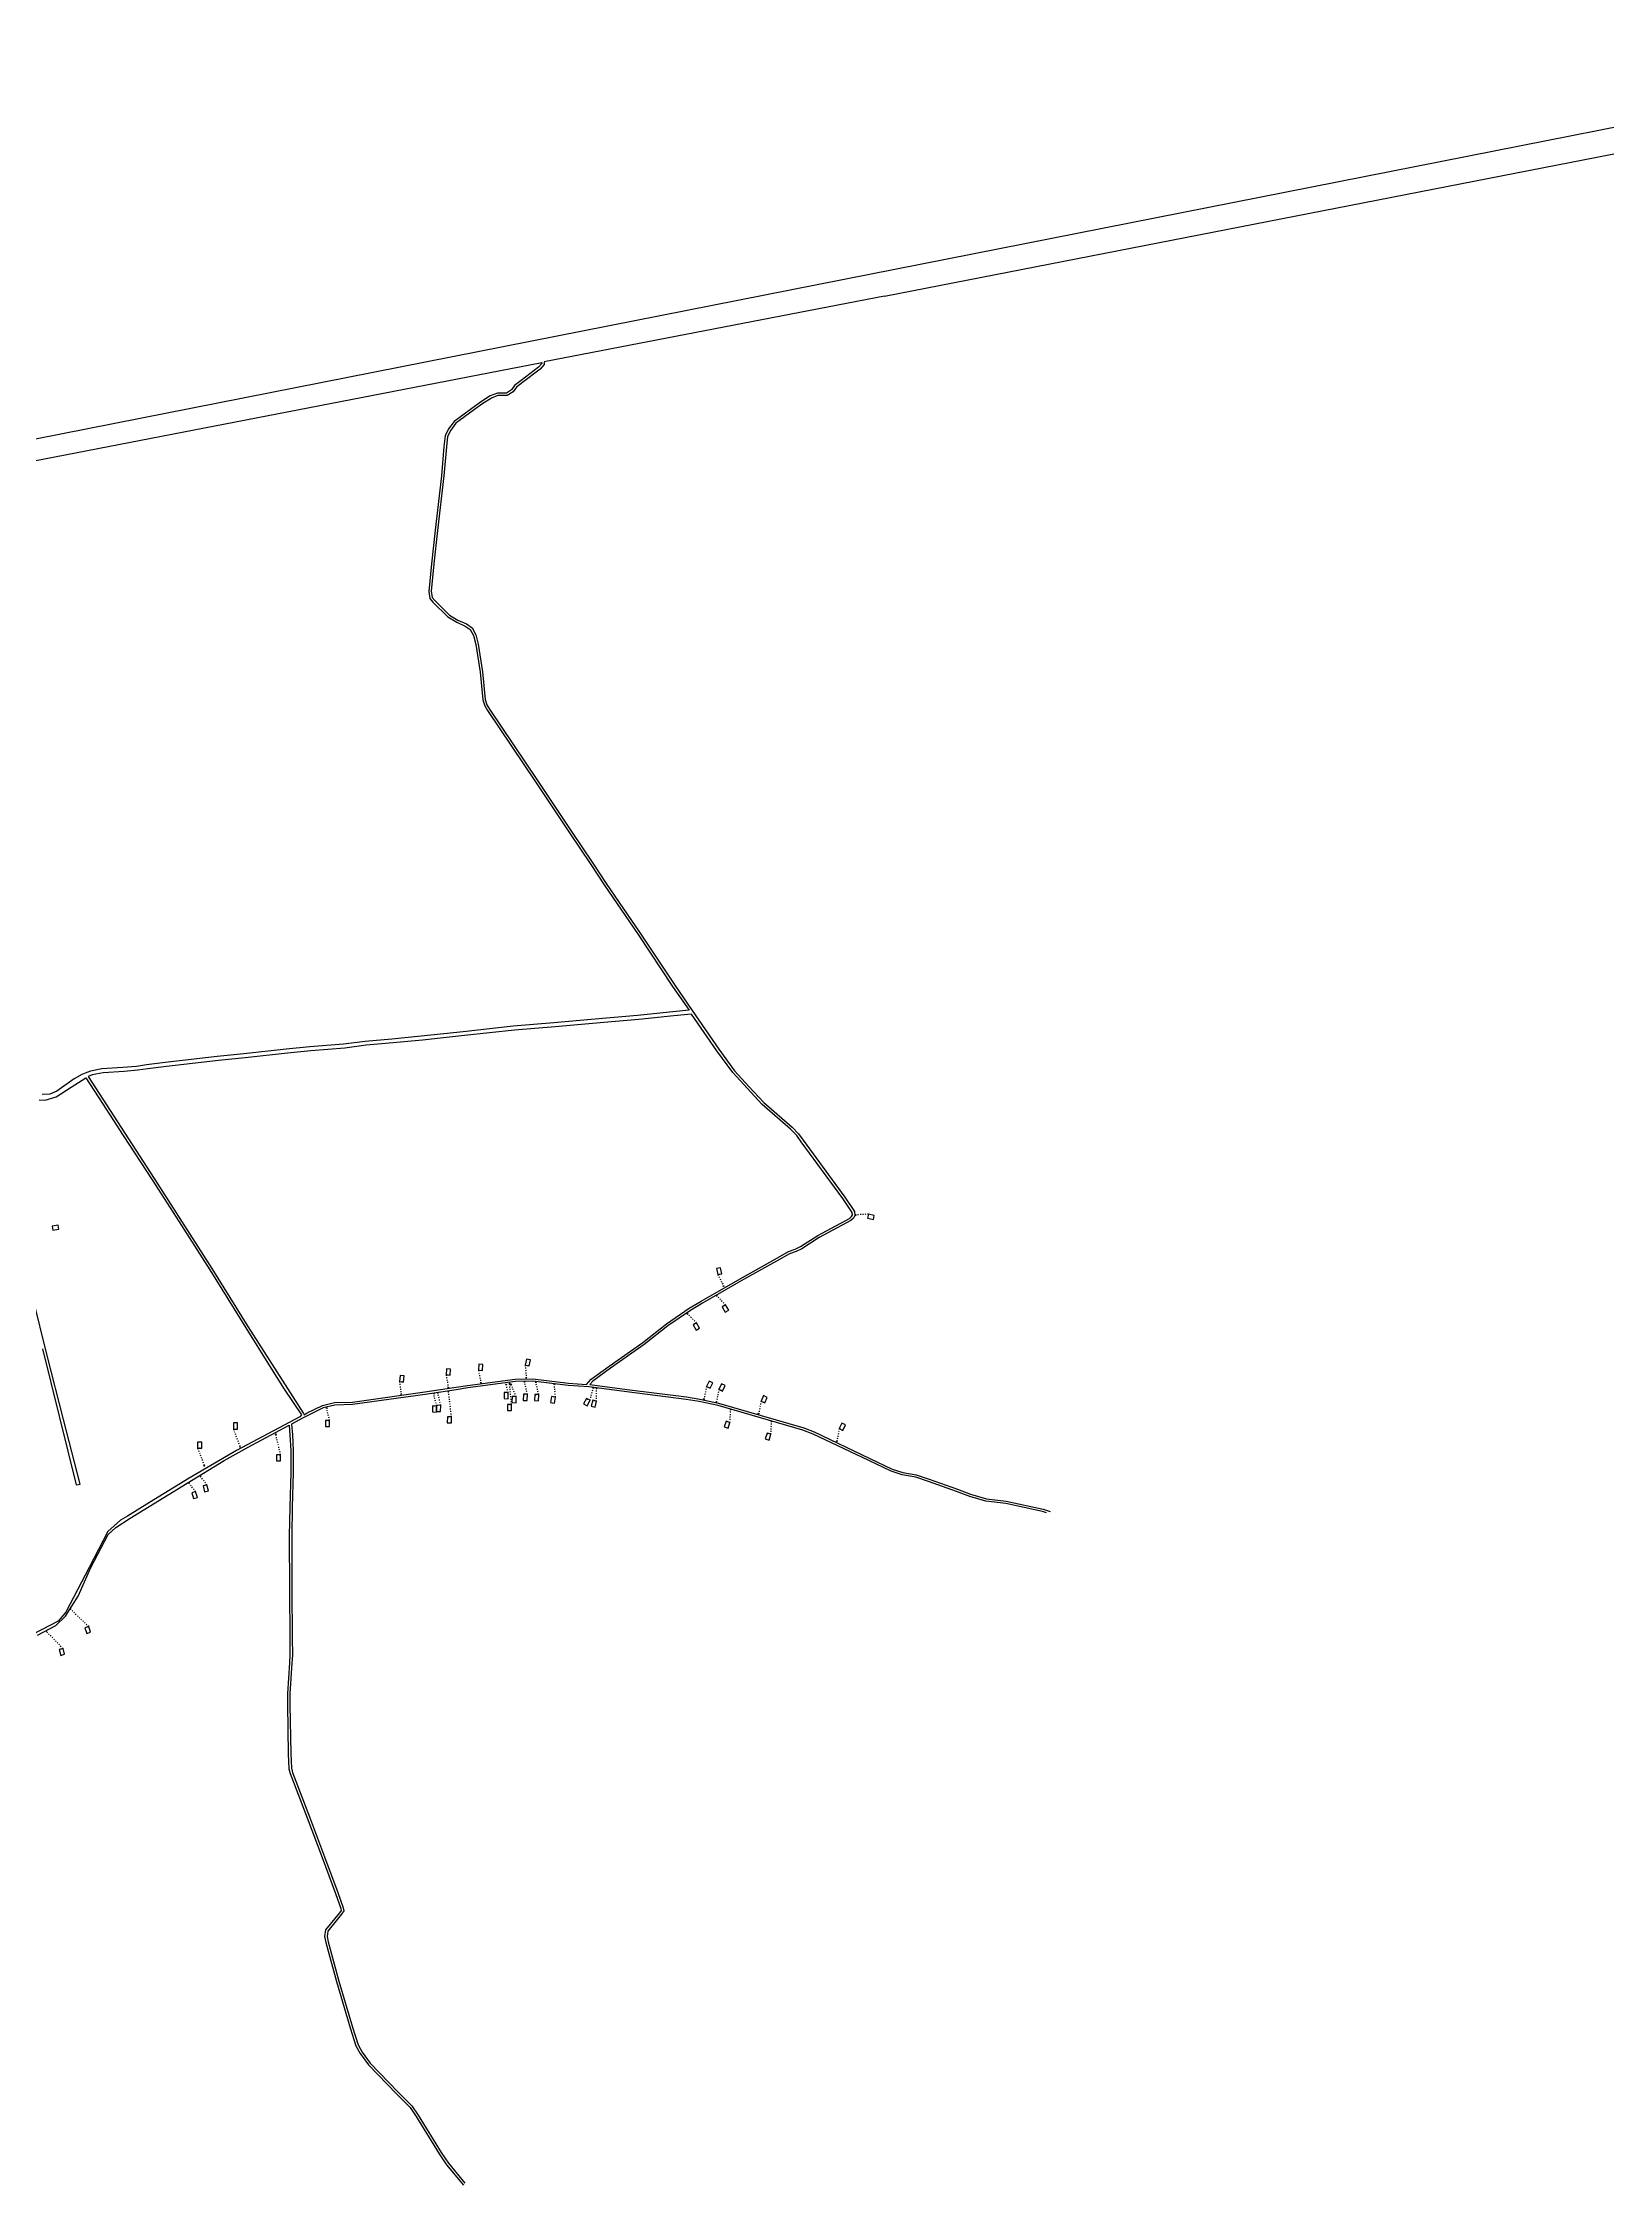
# Model space of a CAD drawing. Extents: x 714896 to 749292, y 8417558 to 8447149.
# Drawn here: x 728523 to 732365, y 8422242 to 8427504 of the extents above; entities that cross this region are included whole.
import ezdxf
from ezdxf.enums import TextEntityAlignment as Align

# ---------------------------------------------------------------- set-up
doc = ezdxf.new("R2010")
doc.units = 0
doc.header["$MEASUREMENT"] = 0
doc.linetypes.add('ACAD_ISO03W100', pattern=[30, 12, -18])
for name, color, linetype in [('LOTE', 7, 'CONTINUOUS'), ('NUM-PORTA', 7, 'CONTINUOUS'), ('QUADRA', 6, 'CONTINUOUS')]:
    doc.layers.add(name, color=color, linetype=linetype)

msp = doc.modelspace()

# ---------------------------------------------------------------- linework, layer by layer
at = {"layer": 'LOTE'}
for p, q in [((728560.7, 8424600.3), (728546, 8424597.2)), ((728546, 8424597.2), (728548, 8424587.4)), ((728562.7, 8424590.5), (728560.7, 8424600.3)), ((730550.8, 8424627), (730548.8, 8424617.2)), ((730548.8, 8424617.2), (730563.4, 8424614.2)), ((730565.5, 8424624), (730550.8, 8424627)), ((730563.4, 8424614.2), (730565.5, 8424624)), ((728548, 8424587.4), (728562.7, 8424590.5)), ((730187.9, 8424495.3), (730178.2, 8424493.2)), ((730178.2, 8424493.2), (730181.3, 8424478.6)), ((730191.1, 8424480.6), (730187.9, 8424495.3)), ((730181.3, 8424478.6), (730191.1, 8424480.6)), ((730200.3, 8424404.4), (730191.6, 8424399.4)), ((730191.6, 8424399.4), (730199.1, 8424386.4)), ((730199.1, 8424386.4), (730207.8, 8424391.5)), ((730207.8, 8424391.5), (730200.3, 8424404.4)), ((730128.8, 8424360), (730120.2, 8424355)), ((730120.2, 8424355), (730127.7, 8424342)), ((730127.7, 8424342), (730136.3, 8424347)), ((730136.3, 8424347), (730128.8, 8424360)), ((729401.3, 8424230.9), (729399.4, 8424216)), ((729411.2, 8424229.6), (729401.3, 8424230.9)), ((729409.3, 8424214.7), (729411.2, 8424229.6)), ((729514.9, 8424247.5), (729513.7, 8424232.6)), ((729513.7, 8424232.6), (729523.7, 8424231.7)), ((729524.9, 8424246.7), (729514.9, 8424247.5)), ((729523.7, 8424231.7), (729524.9, 8424246.7)), ((729594.1, 8424258.6), (729593.2, 8424243.6)), ((729593.2, 8424243.6), (729603.2, 8424243.1)), ((729604, 8424258), (729594.1, 8424258.6)), ((729603.2, 8424243.1), (729604, 8424258)), ((729710.9, 8424271.2), (729708.2, 8424256.4)), ((729708.2, 8424256.4), (729718, 8424254.6)), ((729720.7, 8424269.4), (729710.9, 8424271.2)), ((729718, 8424254.6), (729720.7, 8424269.4)), ((729399.4, 8424216), (729409.3, 8424214.7)), ((729656.4, 8424189), (729656, 8424174)), ((729666.4, 8424188.7), (729656.4, 8424189)), ((729666, 8424173.8), (729666.4, 8424188.7)), ((729675.9, 8424179.3), (729675.5, 8424164.3)), ((729685.9, 8424179), (729675.9, 8424179.3)), ((729685.5, 8424164), (729685.9, 8424179)), ((729703.5, 8424184.8), (729703.1, 8424169.8)), ((729713.5, 8424184.6), (729703.5, 8424184.8)), ((729713.1, 8424169.6), (729713.5, 8424184.6)), ((729731.4, 8424184.3), (729731, 8424169.3)), ((729741.4, 8424184), (729731.4, 8424184.3)), ((729741, 8424169), (729741.4, 8424184)), ((729772.7, 8424179.4), (729770.4, 8424164.5)), ((729782.6, 8424177.8), (729772.7, 8424179.4)), ((729780.2, 8424163), (729782.6, 8424177.8)), ((730159.6, 8424217.3), (730153.2, 8424203.7)), ((730153.2, 8424203.7), (730162.3, 8424199.5)), ((730168.7, 8424213), (730159.6, 8424217.3)), ((730162.3, 8424199.5), (730168.7, 8424213)), ((730190, 8424210.4), (730183.6, 8424196.8)), ((730183.6, 8424196.8), (730192.6, 8424192.6)), ((730199, 8424206.1), (730190, 8424210.4)), ((730192.6, 8424192.6), (730199, 8424206.1)), ((730293.6, 8424181.3), (730287.2, 8424167.7)), ((730302.7, 8424177), (730293.6, 8424181.3)), ((730296.3, 8424163.4), (730302.7, 8424177)), ((729480.4, 8424156.2), (729480.1, 8424141.2)), ((729480.1, 8424141.2), (729490.1, 8424140.9)), ((729490.4, 8424155.9), (729480.4, 8424156.2)), ((729490.1, 8424140.9), (729490.4, 8424155.9)), ((729490.6, 8424157.7), (729490.2, 8424142.7)), ((729490.2, 8424142.7), (729500.2, 8424142.5)), ((729500.6, 8424157.5), (729490.6, 8424157.7)), ((729500.2, 8424142.5), (729500.6, 8424157.5)), ((729517.1, 8424129.6), (729516.8, 8424114.6)), ((729527.1, 8424129.4), (729517.1, 8424129.6)), ((729526.8, 8424114.4), (729527.1, 8424129.4)), ((729656, 8424174), (729666, 8424173.8)), ((729664.8, 8424159.7), (729664.4, 8424144.7)), ((729664.4, 8424144.7), (729674.4, 8424144.5)), ((729674.8, 8424159.5), (729664.8, 8424159.7)), ((729674.4, 8424144.5), (729674.8, 8424159.5)), ((729675.5, 8424164.3), (729685.5, 8424164)), ((729703.1, 8424169.8), (729713.1, 8424169.6)), ((729731, 8424169.3), (729741, 8424169)), ((729770.4, 8424164.5), (729780.2, 8424163)), ((729858.6, 8424174.7), (729851.4, 8424161.5)), ((729851.4, 8424161.5), (729860.2, 8424156.7)), ((729867.4, 8424169.9), (729858.6, 8424174.7)), ((729860.2, 8424156.7), (729867.4, 8424169.9)), ((729873.8, 8424169.9), (729870, 8424155.4)), ((729870, 8424155.4), (729879.7, 8424152.9)), ((729883.5, 8424167.4), (729873.8, 8424169.9)), ((729879.7, 8424152.9), (729883.5, 8424167.4)), ((730287.2, 8424167.7), (730296.3, 8424163.4)), ((728991.3, 8424114.2), (728991.3, 8424099.2)), ((729001.3, 8424114.2), (728991.3, 8424114.2)), ((728991.3, 8424099.2), (729001.3, 8424099.2)), ((729001.3, 8424099.2), (729001.3, 8424114.2)), ((729217.6, 8424120.5), (729217.2, 8424105.5)), ((729217.2, 8424105.5), (729227.2, 8424105.3)), ((729227.6, 8424120.3), (729217.6, 8424120.5)), ((729227.2, 8424105.3), (729227.6, 8424120.3)), ((729516.8, 8424114.6), (729526.8, 8424114.4)), ((730201.5, 8424118.7), (730197, 8424104.4)), ((730197, 8424104.4), (730206.5, 8424101.4)), ((730211, 8424115.7), (730201.5, 8424118.7)), ((730206.5, 8424101.4), (730211, 8424115.7)), ((730302, 8424089.5), (730297.5, 8424075.2)), ((730297.5, 8424075.2), (730307, 8424072.2)), ((730311.6, 8424086.5), (730302, 8424089.5)), ((730307, 8424072.2), (730311.6, 8424086.5)), ((730485.8, 8424114), (730479.4, 8424100.4)), ((730479.4, 8424100.4), (730488.4, 8424096.1)), ((730494.8, 8424109.7), (730485.8, 8424114)), ((730488.4, 8424096.1), (730494.8, 8424109.7)), ((728903.6, 8424067.4), (728903.6, 8424052.4)), ((728913.6, 8424067.4), (728903.6, 8424067.4)), ((728903.6, 8424052.4), (728913.6, 8424052.4)), ((728913.6, 8424052.4), (728913.6, 8424067.4)), ((729097.3, 8424036.3), (729096.9, 8424021.3)), ((729096.9, 8424021.3), (729106.9, 8424021)), ((729107.3, 8424036), (729097.3, 8424036.3)), ((729106.9, 8424021), (729107.3, 8424036)), ((728898.6, 8423945.8), (728889.1, 8423942.9)), ((728889.1, 8423942.9), (728893.4, 8423928.6)), ((728893.4, 8423928.6), (728903, 8423931.5)), ((728903, 8423931.5), (728898.6, 8423945.8)), ((728926.4, 8423962.1), (728916.8, 8423959.5)), ((728916.8, 8423959.5), (728920.7, 8423945)), ((728920.7, 8423945), (728930.3, 8423947.6)), ((728930.3, 8423947.6), (728926.4, 8423962.1)), ((728636, 8423614.5), (728626.5, 8423611.3)), ((728626.5, 8423611.3), (728631.3, 8423597.1)), ((728631.3, 8423597.1), (728640.8, 8423600.3)), ((728640.8, 8423600.3), (728636, 8423614.5)), ((728573, 8423560.6), (728563.4, 8423558)), ((728563.4, 8423558), (728567.2, 8423543.5)), ((728567.2, 8423543.5), (728576.9, 8423546.1)), ((728576.9, 8423546.1), (728573, 8423560.6))]:
    msp.add_line(p, q, dxfattribs=at)
for points in [[(730518.4, 8424625.3), (730520.1, 8424627.3)], [(730518.4, 8424625.3), (730520.7, 8424624)], [(730195.9, 8424449.6), (730193.4, 8424450.4)], [(730195.9, 8424449.6), (730196.1, 8424452.2)], [(730177.5, 8424427.4), (730180.1, 8424427.5)], [(730177.5, 8424427.4), (730178.1, 8424424.9)], [(730106, 8424383), (730108.6, 8424383)], [(730106, 8424383), (730106.6, 8424380.4)], [(729403.5, 8424183.9), (729401.4, 8424185.4)], [(729403.5, 8424183.9), (729404.6, 8424186.3)], [(729482.9, 8424187.4), (729482.1, 8424184.9)], [(729482.9, 8424187.4), (729485.2, 8424186.1)], [(729493.1, 8424189), (729492.3, 8424186.5)], [(729493.1, 8424189), (729495.3, 8424187.7)], [(729519.4, 8424200.6), (729517.2, 8424202.1)], [(729519.5, 8424193.1), (729518.7, 8424190.6)], [(729519.4, 8424200.6), (729520.3, 8424203.1)], [(729519.5, 8424193.1), (729521.7, 8424191.7)], [(729599.8, 8424211.9), (729597.5, 8424213.3)], [(729599.8, 8424211.9), (729600.6, 8424214.3)], [(729660.8, 8424209.8), (729660, 8424207.3)], [(729660.8, 8424209.8), (729663.1, 8424208.4)], [(729669.4, 8424212.3), (729668.1, 8424210)], [(729669.4, 8424212.3), (729671.3, 8424210.5)], [(729672.6, 8424210.1), (729671.8, 8424207.6)], [(729672.6, 8424210.1), (729674.9, 8424208.8)], [(729706, 8424216.1), (729705.2, 8424213.6)], [(729706, 8424216.1), (729708.2, 8424214.8)], [(729710.7, 8424224.1), (729708.6, 8424225.8)], [(729710.7, 8424224.1), (729711.9, 8424226.4)], [(729733.9, 8424215.6), (729733.1, 8424213.1)], [(729733.9, 8424215.6), (729736.2, 8424214.2)], [(729779.4, 8424210), (729778.1, 8424207.8)], [(729779.4, 8424210), (729781.4, 8424208.3)], [(729875.2, 8424201.3), (729873.4, 8424199.4)], [(729875.2, 8424201.3), (729876.6, 8424199.1)], [(729883.3, 8424199.8), (729882, 8424197.6)], [(729883.3, 8424199.8), (729885.2, 8424198)], [(729220.1, 8424151.8), (729219.3, 8424149.3)], [(729220.1, 8424151.8), (729222.3, 8424150.5)], [(730147.3, 8424171.9), (730145.7, 8424174)], [(730147.3, 8424171.9), (730149, 8424173.8)], [(730177.6, 8424165), (730176.1, 8424167.1)], [(730177.6, 8424165), (730179.4, 8424166.9)], [(730212.7, 8424148), (730211.2, 8424145.9)], [(730212.7, 8424148), (730214.5, 8424146.1)], [(730281.3, 8424135.9), (730279.7, 8424138)], [(730281.3, 8424135.9), (730283, 8424137.8)], [(729095, 8424087.9), (729094.1, 8424085.4)], [(729095, 8424087.9), (729097.2, 8424086.6)], [(730313.2, 8424118.8), (730311.7, 8424116.7)], [(730313.2, 8424118.8), (730315, 8424116.9)], [(730473.5, 8424068.5), (730471.9, 8424070.7)], [(729008.4, 8424054.6), (729006.1, 8424055.9)], [(729008.4, 8424054.6), (729009.1, 8424057.1)], [(730473.5, 8424068.5), (730475.2, 8424070.5)], [(728880.7, 8423968.3), (728883.3, 8423967.8)], [(728880.7, 8423968.3), (728880.7, 8423965.7)], [(728909.3, 8423985.1), (728909.2, 8423982.5)], [(728909.3, 8423985.1), (728911.8, 8423984.5)], [(728920.6, 8424007.8), (728918.3, 8424009.1)], [(728920.6, 8424007.8), (728921.4, 8424010.3)], [(728590.3, 8423658), (728592.9, 8423657.5)], [(728590.3, 8423658), (728590.4, 8423655.4)], [(728530.4, 8423603.6), (728530.3, 8423601)], [(728530.4, 8423603.6), (728532.9, 8423603)]]:
    msp.add_lwpolyline(points, dxfattribs=at)
at = {"layer": 'LOTE', "color": 7, "linetype": 'ACAD_ISO03W100', "ltscale": 0.2}
for points in [[(730550.8, 8424627), (730518.4, 8424625.3)], [(730181.3, 8424478.6), (730195.9, 8424449.6)], [(730200.3, 8424404.4), (730177.5, 8424427.4)], [(730128.8, 8424360), (730106, 8424383)], [(729513.7, 8424232.6), (729519.4, 8424200.6)], [(729593.2, 8424243.6), (729599.8, 8424211.9)], [(729708.2, 8424256.4), (729710.7, 8424224.1)], [(729399.4, 8424216), (729403.5, 8424183.9)], [(729490.4, 8424155.9), (729482.9, 8424187.4)], [(729500.6, 8424157.5), (729493.1, 8424189)], [(729527.1, 8424129.4), (729519.5, 8424193.1)], [(729666.4, 8424188.7), (729660.8, 8424209.8)], [(729674.8, 8424159.5), (729669.4, 8424212.3)], [(729685.9, 8424179), (729672.6, 8424210.1)], [(729713.5, 8424184.6), (729706, 8424216.1)], [(729741.4, 8424184), (729733.9, 8424215.6)], [(729782.6, 8424177.8), (729779.4, 8424210)], [(729867.4, 8424169.9), (729875.2, 8424201.3)], [(729883.5, 8424167.4), (729883.3, 8424199.8)], [(730153.2, 8424203.7), (730147.3, 8424171.9)], [(730183.6, 8424196.8), (730177.6, 8424165)], [(729227.6, 8424120.3), (729220.1, 8424151.8)], [(730211, 8424115.7), (730212.7, 8424148)], [(730287.2, 8424167.7), (730281.3, 8424135.9)], [(728991.3, 8424099.2), (729008.4, 8424054.6)], [(729107.3, 8424036), (729095, 8424087.9)], [(730311.6, 8424086.5), (730313.2, 8424118.8)], [(730479.4, 8424100.4), (730473.5, 8424068.5)], [(728903.6, 8424052.4), (728920.6, 8424007.8)], [(728898.6, 8423945.8), (728880.7, 8423968.3)], [(728926.4, 8423962.1), (728909.3, 8423985.1)], [(728636, 8423614.5), (728590.3, 8423658)], [(728573, 8423560.6), (728530.4, 8423603.6)]]:
    msp.add_lwpolyline(points, dxfattribs=at)
at = {"layer": 'QUADRA'}
for points in [[(728505, 8426531.3), (733431.5, 8427503.5)], [(730590.1, 8426881.7), (730590.1, 8426881.7), (729801.2, 8426728.9), (729755, 8426719.9), (729755, 8426713.9), (729744.8, 8426702.4), (729701.4, 8426669.3), (729686.3, 8426657.6), (729678.7, 8426646.6), (729663.5, 8426637.6), (729640.9, 8426637.2), (729624.9, 8426631.3), (729601.9, 8426616), (729537.6, 8426569.4), (729525.2, 8426552.5), (729517, 8426536.6), (729514.5, 8426511.6), (729508, 8426440), (729492.6, 8426306), (729483.8, 8426223.8), (729477.1, 8426156.7), (729479.7, 8426141.7), (729485.9, 8426133.8), (729522, 8426098.4), (729542.6, 8426085.8), (729564, 8426076.4), (729577.8, 8426066.8), (729586.5, 8426049.9), (729592.8, 8426027.2), (729603.2, 8425958.7), (729609.8, 8425891.3), (729614.2, 8425878), (729620.2, 8425866.8), (729738.1, 8425692), (729821.8, 8425566.7), (729873.8, 8425489.4), (729907.3, 8425439.3), (729990.1, 8425317.4), (730075.2, 8425189.4), (730118.2, 8425127.1), (730183.5, 8425032), (730222.5, 8424979.1), (730257.7, 8424940.4), (730294, 8424901), (730364.1, 8424840.3), (730379.5, 8424824.3), (730390.5, 8424808.5), (730492.9, 8424668.6), (730517.1, 8424633.4), (730517.7, 8424623.7), (730514.4, 8424617.4), (730507.9, 8424611.1), (730430, 8424569.6), (730387.1, 8424542.1), (730373.7, 8424535.7), (730357, 8424529.6), (730325.2, 8424511.3), (730244.6, 8424466.3), (730143.3, 8424408.2), (730114.3, 8424390.7), (730058.5, 8424352.8), (730000.5, 8424307), (729917.4, 8424248.5), (729873.9, 8424217.1), (729866.5, 8424208.5), (729958.1, 8424196.7), (730104.5, 8424178.1), (730136.6, 8424172.6), (730183.1, 8424162.9), (730392.1, 8424102.1), (730417.4, 8424092.5), (730554.8, 8424027.3), (730609.2, 8424001.1), (730635.6, 8423993), (730668.6, 8423986.9), (730700.2, 8423976.1), (730769.6, 8423951.3), (730801.7, 8423939.5), (730840.9, 8423927.9), (730889.3, 8423922.3), (730980, 8423902.9), (730997.5, 8423897)], [(728476.7, 8426472.2), (729749, 8426718.8)], [(729749, 8426718.8), (729749, 8426716.1), (729740.7, 8426706.8), (729697.8, 8426674), (729681.9, 8426661.8), (729674.6, 8426651), (729661.8, 8426643.6), (729639.8, 8426643.2), (729622.1, 8426636.7), (729598.5, 8426620.9), (729533.4, 8426573.7), (729520, 8426555.7), (729511.1, 8426538.3), (729508.5, 8426512.2), (729502.1, 8426440.6), (729486.7, 8426306.7), (729477.8, 8426224.4), (729471.1, 8426156.5), (729474, 8426139.2), (729481.5, 8426129.7), (729518.3, 8426093.6), (729539.8, 8426080.5), (729561, 8426071.1), (729573.1, 8426062.7), (729580.9, 8426047.7), (729587, 8426026), (729597.3, 8425958), (729603.9, 8425890), (729608.6, 8425875.6), (729615.1, 8425863.7), (729733.2, 8425688.7), (729816.9, 8425563.3), (729868.9, 8425486), (729902.3, 8425435.9), (729985.1, 8425314), (730070.2, 8425186.1), (730110.4, 8425127.8), (730070.5, 8425123.6), (729984.2, 8425114.9), (729898.1, 8425107.3), (729778.7, 8425096.9), (729678.4, 8425088.6), (729555.5, 8425075.1), (729452.6, 8425064.2), (729380.8, 8425057.1), (729314.7, 8425051.4), (729261.6, 8425044.4), (729178.8, 8425038.2), (729120.8, 8425032.4), (729017, 8425020.4), (728951.8, 8425014.4), (728823.9, 8424999.4), (728778.1, 8424993.5), (728753.5, 8424990), (728720, 8424987.2), (728668.6, 8424984.2), (728640.6, 8424978.3), (728627, 8424973.1), (728618.9, 8424970), (728600.2, 8424959.3), (728558.1, 8424929.3), (728540.6, 8424922), (728521.9, 8424920.5)], [(728514.5, 8424907.9), (728529, 8424907.3), (728555.9, 8424915.3), (728593.3, 8424938.6), (728629, 8424962.2), (728669.7, 8424899.1), (728720.7, 8424820.5), (728791.7, 8424711.2), (728850.7, 8424620), (728933.3, 8424490.2), (729021.8, 8424347.9), (729080.2, 8424254.8), (729116, 8424197.5), (729158.4, 8424133.9), (729154.7, 8424129.2), (728998.9, 8424046.3), (728882.7, 8423979), (728785.2, 8423918.9), (728731.4, 8423885.7), (728714.3, 8423875.2), (728683.3, 8423847.5), (728636.9, 8423759.6), (728579.5, 8423649.7), (728561, 8423627.8), (728475.7, 8423583.3)], [(728522.3, 8424296.4), (728605.5, 8423962.4), (728614.9, 8423964.1), (728574.2, 8424122.8), (728533.7, 8424279.8), (728498.8, 8424422.1)], [(730988.7, 8423893.7), (730978.4, 8423897.1), (730888.3, 8423916.4), (730839.7, 8423922), (730799.8, 8423933.8), (730767.5, 8423945.7), (730698.3, 8423970.5), (730667.1, 8423981.1), (730634.1, 8423987.2), (730607, 8423995.5), (730552.2, 8424021.9), (730415, 8424087), (730390.2, 8424096.4), (730181.7, 8424157), (730135.4, 8424166.7), (730103.6, 8424172.1), (729957.3, 8424190.7), (729864.5, 8424202.7), (729813.8, 8424205.9), (729726.5, 8424216.5), (729684.2, 8424215.7), (729567.1, 8424200.6), (729533.5, 8424195.2), (729462.7, 8424184.3), (729284.1, 8424159.5), (729240.7, 8424158.2), (729212.2, 8424151.5), (729175.6, 8424133.4), (729162.6, 8424126.5), (729134.5, 8424111.6), (729136.4, 8424084.7), (729138.1, 8424046.9), (729138.5, 8423992.6), (729136, 8423907.5), (729134.7, 8423836.8), (729135.3, 8423704.7), (729135.9, 8423586.5), (729136.4, 8423544.1), (729135.1, 8423524.7), (729130.3, 8423449.5), (729130.4, 8423422), (729132.2, 8423302.3), (729133.8, 8423266.1), (729136.8, 8423255.7), (729178, 8423146.9), (729214.8, 8423049), (729247.6, 8422961), (729260.6, 8422923.9), (729262.7, 8422916.1), (729256.8, 8422907.7), (729223.3, 8422866.6), (729221.3, 8422853), (729224, 8422839.7), (729250.6, 8422743.8), (729283.7, 8422630.5), (729297.9, 8422586.7), (729307.7, 8422568.9), (729327.5, 8422541.7), (729396.4, 8422471), (729429.9, 8422437), (729445.5, 8422414.4), (729501.4, 8422322.7), (729519.9, 8422296.2), (729560, 8422247.4)], [(728510.5, 8423592.8), (728555.3, 8423617.2), (728578.7, 8423639.4), (728609.8, 8423689.2), (728641.2, 8423759.7), (728684.2, 8423840.4), (728702.3, 8423857.5), (728737.8, 8423880.8), (728877.6, 8423966.4), (728969, 8424022), (729027.8, 8424054.8), (729128.7, 8424108.5), (729130.4, 8424084.3), (729132.1, 8424046.7), (729132.5, 8423992.7), (729130, 8423907.6), (729128.7, 8423836.8), (729129.3, 8423704.7), (729129.9, 8423586.4), (729130.4, 8423544.2), (729129.1, 8423525.1), (729124.3, 8423449.6), (729124.4, 8423421.9), (729126.2, 8423302.1), (729127.9, 8423265.2), (729131.1, 8423253.8), (729172.4, 8423144.8), (729209.2, 8423046.9), (729241.9, 8422958.9), (729254.9, 8422922.1), (729256.2, 8422917.2), (729252, 8422911.3), (729217.6, 8422869.1), (729215.3, 8422852.8), (729218.1, 8422838.3), (729244.8, 8422742.2), (729278, 8422628.7), (729292.4, 8422584.3), (729302.6, 8422565.6), (729322.9, 8422537.8), (729392.1, 8422466.8), (729425.2, 8422433.2), (729440.5, 8422411.1), (729496.4, 8422319.4), (729515.1, 8422292.6), (729556.3, 8422242.5)]]:
    msp.add_lwpolyline(points, dxfattribs=at)
at = {"layer": 'QUADRA', "color": 6}
msp.add_lwpolyline([(730590.1, 8426881.7), (733082.3, 8427367.5)], dxfattribs=at)
at = {"layer": 'QUADRA'}
msp.add_lwpolyline([(730116.7, 8425118.5), (730073.5, 8425113.9), (729987.1, 8425105.2), (729901.1, 8425097.6), (729781.7, 8425087.2), (729681.4, 8425078.9), (729558.6, 8425065.4), (729455.7, 8425054.5), (729383.8, 8425047.4), (729317.7, 8425041.7), (729264.7, 8425034.7), (729181.8, 8425028.5), (729123.9, 8425022.7), (729020.1, 8425010.7), (728954.9, 8425004.7), (728827.1, 8424989.8), (728781.3, 8424983.8), (728756.6, 8424980.3), (728722.9, 8424977.5), (728671.8, 8424974.5), (728644.7, 8424968.8), (728634.5, 8424964.9), (728796.8, 8424714.5), (728938.4, 8424493.4), (729026.8, 8424351.1), (729163.5, 8424137.1), (729165, 8424134.6), (729172.9, 8424138.8), (729210.2, 8424157.2), (729239.9, 8424164.1), (729283.6, 8424165.5), (729461.8, 8424190.3), (729532.5, 8424201.1), (729566.2, 8424206.6), (729683.8, 8424221.7), (729726.8, 8424222.5), (729814.4, 8424211.8), (729859, 8424209), (729869.9, 8424221.6), (729913.9, 8424253.4), (729996.9, 8424311.8), (730054.9, 8424357.6), (730111, 8424395.8), (730140.2, 8424413.4), (730241.6, 8424471.5), (730322.2, 8424516.5), (730354.4, 8424535), (730371.4, 8424541.2), (730384.2, 8424547.3), (730426.9, 8424574.8), (730504.4, 8424616), (730509.5, 8424621), (730511.6, 8424625), (730511.2, 8424631.4), (730488, 8424665.1), (730385.6, 8424805), (730374.9, 8424820.5), (730359.9, 8424835.9), (730289.8, 8424896.7), (730253.3, 8424936.3), (730217.9, 8424975.3), (730178.6, 8425028.5), (730116.7, 8425118.5)], close=True, dxfattribs=at)

# ---------------------------------------------------------------- texts
at = {"layer": 'NUM-PORTA'}
for rotation, p in [(258.3549, (730550.2, 8424621.8)), (281.6497, (728547.6, 8424592.3)), (12.0227, (730186.2, 8424480.1)), (210.0494, (730196.1, 8424401.4)), (210.0494, (730124.6, 8424356.9)), (355.378, (729518.9, 8424232.6)), (356.8716, (729598.4, 8424243.8)), (349.6592, (729713.4, 8424256)), (352.6543, (729404.5, 8424215.9)), (178.6483, (729661.2, 8424188.4)), (178.6483, (729680.7, 8424178.7)), (178.6483, (729708.3, 8424184.2)), (178.6483, (729736.2, 8424183.6)), (170.9103, (729777.4, 8424178.1)), (334.7538, (730158.1, 8424202)), (334.7538, (730188.5, 8424195.1)), (178.6483, (729485.3, 8424155.5)), (178.6483, (729495.4, 8424157.1)), (178.6483, (729522, 8424129)), (178.6483, (729669.6, 8424159.1)), (151.2817, (729862.6, 8424171.9)), (165.5295, (729878.3, 8424168.2)), (334.7538, (730292.1, 8424166)), (178.6483, (729222.4, 8424119.9)), (162.4407, (730206, 8424116.7)), (162.4407, (730306.5, 8424087.5)), (334.7538, (730484.3, 8424098.7)), (178.6483, (729102.1, 8424035.6)), (196.9742, (728893.8, 8423943.8)), (195.1461, (728921.6, 8423960.3)), (198.8082, (728631.2, 8423612.4)), (194.8271, (728568.2, 8423558.7))]:
    msp.add_text('CASA', height=1.5, rotation=rotation, dxfattribs=at).set_placement(p, align=Align.CENTER)
for p in [(728996.5, 8424099.7), (728908.7, 8424052.9)]:
    msp.add_text('CASA', height=1.5, dxfattribs=at).set_placement(p, align=Align.CENTER)

doc.saveas('drawing.dxf')
